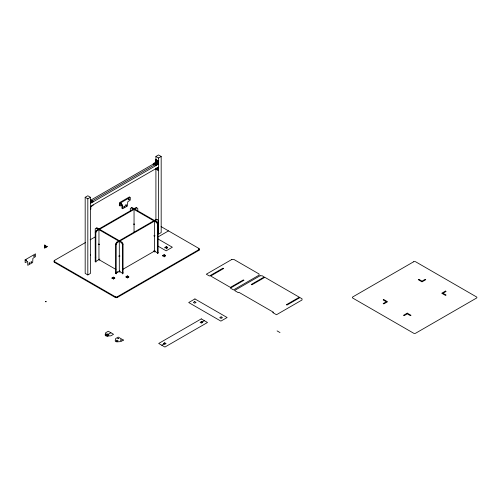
<?xml version="1.0" encoding="UTF-8"?>
<svg xmlns="http://www.w3.org/2000/svg" width="502" height="502" viewBox="0 0 502 502"><rect width="100%" height="100%" fill="white"/><g stroke="black" fill="none" stroke-linecap="round" stroke-linejoin="round"><path stroke-width="0.75" d="M126.422 205.751L126.077 206.196M105.2 334.884L105.627 332.77L108.263 331.245L113.54 334.294L110.904 335.813L107.233 336.064M125.764 205.525L125.789 204.653M128.725 199.093L128.28 199.539M107.372 335.763L107.98 334.457L105.715 334.809L107.372 335.763L106.844 334.633M128.732 199.238C128.468 201.151 130.319 197.932 128.644 199.25M98.336 229.314L96.258 230.512L95.223 232.313L95.844 232.671L95.844 262.157M95.844 232.671L96.886 230.87L98.957 229.671L98.957 259.641M115.573 273.546L115.573 244.06L116.608 242.259L118.685 241.06M116.194 273.904L116.194 244.418L117.23 242.617L119.307 241.418L119.307 272.109M120.712 203.906L120.938 203.09M85.177 197.305L87.819 195.78L90.454 197.305L90.454 273.427L87.819 274.945L85.177 273.427L85.177 197.305L87.819 198.823L90.454 197.305M155.909 156.467L158.544 154.949L161.18 156.467L161.18 232.589L158.544 234.114L158.544 157.992L155.909 156.467L155.909 162.679M155.532 159.73L155.909 159.51L158.544 161.035L158.168 161.249L155.532 159.73L155.532 162.341L158.544 164.079L90.454 203.392M158.544 157.992L161.18 156.467M153.267 163.646L155.909 165.171L155.909 165.604L153.267 164.079L153.267 163.646L155.532 162.341M155.909 162.56L90.454 200.348L93.09 201.867L93.09 201.44L90.454 199.915M90.485 201.854L157.226 163.319M93.09 201.44L90.824 202.745L90.824 200.129M155.909 165.171L158.168 163.865L158.168 161.249M90.454 206.435L158.544 167.128M155.909 169.08L158.168 167.775L158.168 170.385L158.544 170.172L155.909 168.647M90.454 209.485L90.824 209.265L90.824 206.655L93.09 205.343L93.09 204.916M44.502 245.183L44.879 244.97L44.879 247.58L47.138 246.275L47.138 246.708L44.502 248.226L44.502 245.183L47.138 246.708M119.79 205.525L119.313 205.607L119.476 202.664L129.541 196.859L129.692 197.487M122.708 208.035L121.917 208.343L121.904 204.546M98.957 228.956L133.425 209.052M134.047 208.694L136.124 207.495L137.786 208.455L137.786 210.784M99.584 229.314L134.047 209.416L134.047 232.639M134.674 209.052L136.751 207.853M199.062 249.274A1.468 0.847 0 0 1 198.892 250.354L117.336 297.441A1.468 0.847 0 0 1 115.259 297.441L54.467 262.339L54.467 261.617A1.468 0.847 0 0 1 54.467 260.419L85.472 242.522M90.191 239.799L95.581 236.68M98.957 243.941L98.336 244.298L98.957 244.656L99.584 244.298M134.674 224.036L134.047 224.4L133.425 224.036M119.307 240.703L153.775 220.805M154.396 220.441L156.473 219.242L158.136 220.202L158.136 253.29M119.928 241.06L154.396 221.162L154.396 251.847L153.775 251.489M155.018 220.805L157.095 219.606M95.223 257.482L95.844 257.124M96.258 228.115L121.384 242.617L122.005 242.259L123.046 244.06L123.046 273.546M131.348 207.853L156.473 222.361L157.095 222.003L158.136 223.798L157.509 224.156L157.509 253.648M122.419 273.904L122.419 244.418L123.046 244.06M99.904 259.095L95.844 261.442L95.223 261.078M158.199 236.831L168.496 230.882M117.6 271.657L115.573 272.831L116.194 273.188L119.576 271.237M122.632 269.467L155.018 250.774M154.396 251.847L155.018 251.489M112.04 278.641L112.04 277.92L113.389 277.142L114.738 277.92L114.738 278.641M164.989 248.076L164.989 247.354L166.338 246.576L167.687 247.354L167.687 248.076L166.338 247.298L166.338 246.576M123.046 272.831L122.419 273.188L119.106 271.275M158.136 252.569L157.509 252.926L153.775 250.774M112.04 277.92L113.389 278.704L114.738 277.92M164.989 247.354L166.338 248.132L167.687 247.354M126.058 276.665L127.408 275.887L128.757 276.665L128.757 277.38L127.408 276.602L126.058 277.38L126.058 276.665L127.408 277.443L128.757 276.665M162.805 255.449L164.154 254.665L165.503 255.449L165.503 256.164L164.154 255.386L162.805 256.164L162.805 255.449L164.154 256.227L165.503 255.449M54.467 261.617L115.259 296.72A1.468 0.847 0 0 0 117.336 296.72L198.892 249.632A1.468 0.847 0 0 0 198.892 248.434L161.067 226.597M106.543 335.286L110.904 332.77M161.813 345.257L164.719 343.575M201.471 322.359L204.377 320.684M124.176 206.109L123.837 207.307M124.013 207.389L124.333 206.209M90.592 201.697L90.918 201.44L90.592 201.183M90.592 202.124L90.918 201.867L90.592 201.616M126.253 204.91L125.914 206.109M105.715 334.809L107.679 335.11M155.532 168.867L158.168 170.385M157.095 222.003L131.976 207.495L130.313 208.455L130.313 210.784M154.396 235.425L155.018 235.789L154.396 236.147L153.775 235.789M157.609 238.72L172.355 247.235L166.131 250.831L158.08 246.187M277.091 330.893L279.997 332.575M122.005 242.259L96.886 227.757L95.223 228.711L95.223 261.799M96.258 230.512L96.886 230.87M116.608 242.259L117.23 242.617M115.573 244.06L116.194 244.418M119.307 255.687L119.928 256.045L119.307 256.403L118.685 256.045M119.307 270.672L119.928 271.03L119.928 271.751M98.336 259.283L115.924 269.436M156.793 168.44L157.145 168.446L157.057 167.925M156.473 222.361L157.509 224.156M121.384 242.617L122.419 244.418M156.95 167.938L157.377 168.314L157.534 167.925M126.41 205.004L126.422 205.694M198.892 248.434L198.892 249.155M198.892 249.632L198.892 250.354M166.338 248.132L166.338 248.854M164.154 254.665L164.154 255.386M164.154 256.227L164.154 256.942M155.909 168.12L155.909 219.387M127.408 275.887L127.408 276.602M127.408 277.443L127.408 278.164M117.336 296.72L117.336 297.441M115.259 296.72L115.259 297.441M113.389 277.142L113.389 277.863M113.389 278.704L113.389 279.419M99.584 259.283L99.584 259.998M90.548 254.608L90.548 255.323M87.819 198.823L87.819 274.945M54.467 260.419L54.467 261.14A1.468 0.847 0 0 0 54.467 262.339M45.82 246.087L45.82 247.467M29.518 262.835C29.712 265.269 28.281 262.577 29.518 262.835M31.068 262.546C32.279 262.904 30.886 260.067 31.068 262.546M26.004 260.632C27.108 261.511 26.656 258.655 26.004 260.632M33.791 256.139C34.757 257.156 34.613 254.075 33.791 256.139M25.1 259.885L25.169 262.609L27.673 261.36L27.773 265.313L32.68 262.533L32.906 258.342L35.429 256.673L35.473 253.849L25.1 259.867M119.934 203.335L119.991 206.058L122.513 204.822L122.601 208.763L127.508 205.983L127.734 201.81L130.25 200.135L130.3 197.286L119.94 203.285M120.831 204.076C121.71 205.174 121.748 202.049 120.831 204.076M156.524 161.788L157.082 162.416L157.132 161.38L157.546 162.052L156.524 161.788M45.356 301.689L46.291 301.708L45.362 301.671M117.819 338.536L118.748 338.555L117.819 338.517M120.455 340.055L121.384 340.074L120.461 340.036M155.444 163.621L156.348 164.16L155.444 164.11L156.266 163.476L155.451 163.596M123.436 340.08L120.888 341.592L117.255 341.843A1.832 1.06 0 0 1 115.215 340.67L115.661 338.555L118.252 337.099L123.436 340.067M231.849 259.465L206.309 274.211L209.422 276.006L223.026 268.156L223.647 268.514L210.671 276.006L230.393 287.395L243.37 279.903L243.997 280.26L230.393 288.117L233.512 289.911L259.045 275.171L259.045 273.973L233.926 259.465L231.849 259.465M194.933 298.941L188.708 302.537L220.886 321.117L227.117 317.521L194.933 298.941M194.726 301.633L193.377 302.417L194.726 303.195L196.075 302.417L194.726 301.633M260.086 275.767L234.547 290.514L238.287 292.672L238.908 292.308L273.377 312.213L272.749 312.57L276.489 314.729L302.028 299.983L302.028 298.784L299.951 297.586L286.975 305.078L286.353 304.72L299.33 297.228L264.861 277.324L251.885 284.816L251.264 284.458L264.24 276.966L262.163 275.767L260.086 275.767M201.264 318.883L158.701 343.456L164.926 347.051L207.495 322.479L201.264 318.883M164.719 342.797L163.37 343.575L164.719 344.359L166.068 343.575L164.719 342.797M201.471 321.581L200.122 322.359L201.471 323.137L202.821 322.359L201.471 321.581M221.093 316.862L219.744 317.64L221.093 318.419L222.442 317.64L221.093 316.862M413.598 261.799L352.806 296.902A1.468 0.847 0 0 0 352.806 298.1L413.598 333.196A1.468 0.847 0 0 0 415.675 333.196L476.473 298.1A1.468 0.847 0 0 0 476.473 296.902L415.675 261.799A1.468 0.847 0 0 0 413.598 261.799M383.804 299.6L383.183 299.958L386.295 301.758L383.183 303.553L383.804 303.911L387.544 301.758L383.804 299.6M418.894 279.338L418.273 279.702L422.013 281.854L425.746 279.702L425.125 279.338L422.013 281.139L418.894 279.338M407.266 313.141L403.533 315.3L404.154 315.664L407.266 313.863L410.385 315.664L411.006 315.3L407.266 313.141M445.475 291.085L441.735 293.243L445.475 295.402L446.096 295.044L442.977 293.243L446.096 291.449L445.475 291.085M116.508 341.247A0.954 0.552 0 0 0 117.989 340.833A0.954 0.552 0 0 0 116.621 340.3A0.954 0.552 0 0 0 116.508 341.247M106.104 335.926A1.832 1.06 0 0 0 108.859 335.01A1.832 1.06 0 0 0 106.104 334.094A1.832 1.06 0 0 0 106.104 335.926M106.487 335.468A0.954 0.552 0 0 0 107.974 335.047A0.954 0.552 0 0 0 106.606 334.514A0.954 0.552 0 0 0 106.487 335.468"/></g></svg>
